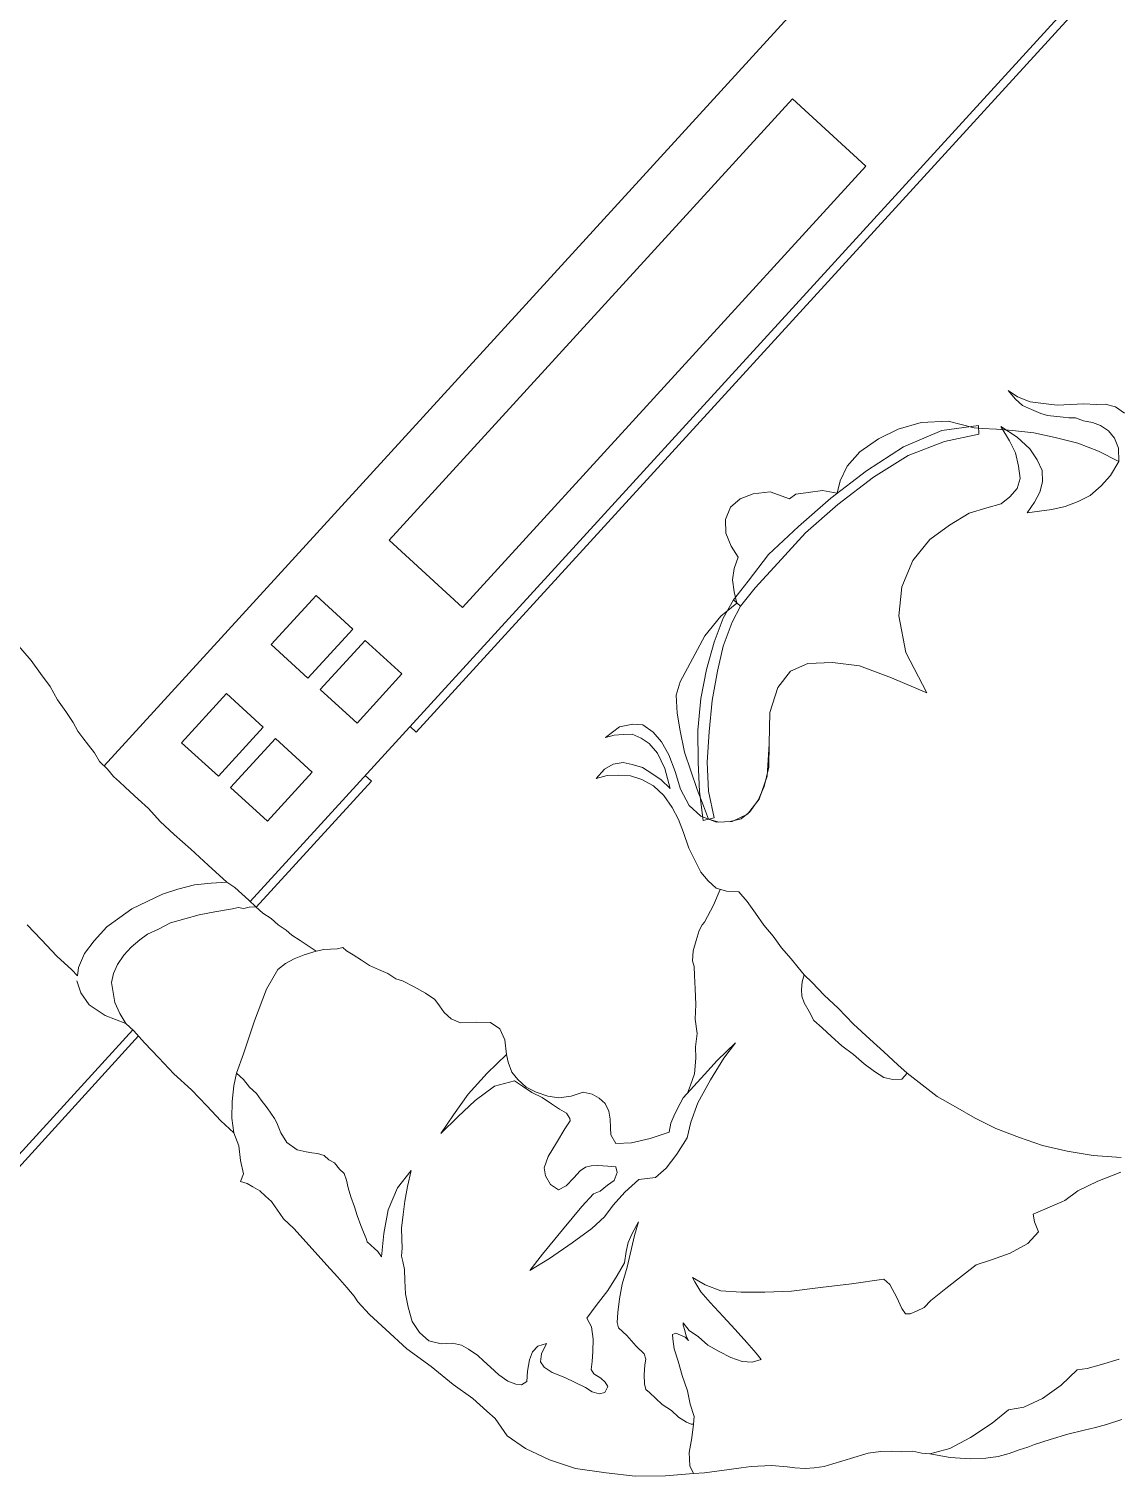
# Model space of a CAD drawing. Header units: metres. Extents: x 750 to 3116, y -341 to 1465.
# Drawn here: x 1569.3499 to 1569.6551, y 768.4745 to 768.8797 of the extents above; entities that cross this region are included whole.
import ezdxf

# ---------------------------------------------------------------- set-up
doc = ezdxf.new("R2010")
doc.units = ezdxf.units.M
doc.layers.add('Furniture', color=44, linetype='Continuous', lineweight=5)

msp = doc.modelspace()

# ---------------------------------------------------------------- linework, layer by layer
at = {"layer": 'Furniture'}
for p, q in [((1569.37092, 768.67336), (1569.72356, 769.05931)), ((1569.41181, 768.6354), (1569.7554, 769.01144)), ((1569.45829, 768.68282), (1569.75656, 769.00927)), ((1569.56361, 768.86013), (1569.4507, 768.73655)), ((1569.5842, 768.84131), (1569.56361, 768.86013)), ((1569.47129, 768.71774), (1569.5842, 768.84131)), ((1569.62665, 768.77672), (1569.62407, 768.77848)), ((1569.62407, 768.77848), (1569.62606, 768.77607)), ((1569.62606, 768.77607), (1569.62802, 768.77427)), ((1569.63016, 768.77531), (1569.62665, 768.77672)), ((1569.62802, 768.77427), (1569.63057, 768.77314)), ((1569.63394, 768.77486), (1569.63016, 768.77531)), ((1569.63057, 768.77314), (1569.63313, 768.772)), ((1569.63313, 768.772), (1569.63504, 768.77146)), ((1569.63773, 768.7744), (1569.63394, 768.77486)), ((1569.64148, 768.77457), (1569.63773, 768.7744)), ((1569.64523, 768.77474), (1569.64148, 768.77457)), ((1569.64868, 768.77458), (1569.64523, 768.77474)), ((1569.65119, 768.77469), (1569.64868, 768.77458)), ((1569.65404, 768.77388), (1569.65119, 768.77469)), ((1569.65663, 768.77212), (1569.65404, 768.77388)), ((1569.5877, 768.76494), (1569.59322, 768.76769)), ((1569.59322, 768.76769), (1569.59971, 768.76955)), ((1569.59971, 768.76955), (1569.60722, 768.76989)), ((1569.60545, 768.7673), (1569.61573, 768.76871)), ((1569.60722, 768.76989), (1569.61451, 768.76803)), ((1569.61451, 768.76803), (1569.61671, 768.76781)), ((1569.61573, 768.76871), (1569.61585, 768.76621)), ((1569.61671, 768.76781), (1569.62079, 768.76768)), ((1569.62079, 768.76768), (1569.6252, 768.76725)), ((1569.62653, 768.76543), (1569.62202, 768.76836)), ((1569.62202, 768.76836), (1569.62439, 768.7644)), ((1569.63504, 768.77146), (1569.63944, 768.77103)), ((1569.63944, 768.77103), (1569.64102, 768.77079)), ((1569.64102, 768.77079), (1569.6429, 768.77087)), ((1569.6429, 768.77087), (1569.64513, 768.77003)), ((1569.64513, 768.77003), (1569.64766, 768.76952)), ((1569.64766, 768.76952), (1569.64989, 768.76868)), ((1569.64989, 768.76868), (1569.65215, 768.76722)), ((1569.58254, 768.76126), (1569.5877, 768.76494)), ((1569.59469, 768.76274), (1569.60545, 768.7673)), ((1569.60622, 768.7642), (1569.59606, 768.7603)), ((1569.61585, 768.76621), (1569.60622, 768.7642)), ((1569.62439, 768.7644), (1569.62611, 768.76103)), ((1569.6252, 768.76725), (1569.63118, 768.76658)), ((1569.63013, 768.76215), (1569.62653, 768.76543)), ((1569.63118, 768.76658), (1569.6372, 768.76529)), ((1569.6372, 768.76529), (1569.64354, 768.76369)), ((1569.64354, 768.76369), (1569.64928, 768.76145)), ((1569.65215, 768.76722), (1569.65381, 768.7651)), ((1569.65381, 768.7651), (1569.65488, 768.76232)), ((1569.57895, 768.75733), (1569.58254, 768.76126)), ((1569.58434, 768.75601), (1569.59469, 768.76274)), ((1569.59606, 768.7603), (1569.5863, 768.75422)), ((1569.62611, 768.76103), (1569.6269, 768.7573)), ((1569.63215, 768.75911), (1569.63013, 768.76215)), ((1569.64928, 768.76145), (1569.65505, 768.75857)), ((1569.65488, 768.76232), (1569.65505, 768.75857)), ((1569.57435, 768.74835), (1569.58434, 768.75601)), ((1569.57695, 768.75317), (1569.57895, 768.75733)), ((1569.6269, 768.7573), (1569.62737, 768.75388)), ((1569.63354, 768.75604), (1569.63215, 768.75911)), ((1569.63368, 768.75291), (1569.63354, 768.75604)), ((1569.65505, 768.75857), (1569.65271, 768.75471)), ((1569.57617, 768.74969), (1569.57695, 768.75317)), ((1569.5863, 768.75422), (1569.57631, 768.74656)), ((1569.62737, 768.75388), (1569.62656, 768.75102)), ((1569.63287, 768.75005), (1569.63368, 768.75291)), ((1569.65003, 768.75176), (1569.64701, 768.74912)), ((1569.65271, 768.75471), (1569.65003, 768.75176)), ((1569.54626, 768.74583), (1569.54897, 768.74815)), ((1569.54897, 768.74815), (1569.55267, 768.74957)), ((1569.55267, 768.74957), (1569.55735, 768.75009)), ((1569.55735, 768.75009), (1569.56276, 768.74814)), ((1569.56276, 768.74814), (1569.56458, 768.74948)), ((1569.56458, 768.74948), (1569.56801, 768.74995)), ((1569.5653, 768.74042), (1569.57435, 768.74835)), ((1569.56801, 768.74995), (1569.57206, 768.75044)), ((1569.57206, 768.75044), (1569.57617, 768.74969)), ((1569.62447, 768.74873), (1569.62205, 768.74674)), ((1569.62656, 768.75102), (1569.62447, 768.74873)), ((1569.63143, 768.74717), (1569.63287, 768.75005)), ((1569.64364, 768.7474), (1569.63995, 768.74598)), ((1569.64701, 768.74912), (1569.64364, 768.7474)), ((1569.54485, 768.74232), (1569.54626, 768.74583)), ((1569.57631, 768.74656), (1569.56726, 768.73863)), ((1569.61308, 768.74414), (1569.60759, 768.74076)), ((1569.61803, 768.74562), (1569.61308, 768.74414)), ((1569.62205, 768.74674), (1569.61803, 768.74562)), ((1569.62937, 768.74425), (1569.63143, 768.74717)), ((1569.6328, 768.74472), (1569.62937, 768.74425)), ((1569.63622, 768.74519), (1569.6328, 768.74472)), ((1569.63995, 768.74598), (1569.63622, 768.74519)), ((1569.54502, 768.73857), (1569.54485, 768.74232)), ((1569.55688, 768.73252), (1569.5653, 768.74042)), ((1569.60759, 768.74076), (1569.60213, 768.73676)), ((1569.4507, 768.73655), (1569.47129, 768.71774)), ((1569.54644, 768.73487), (1569.54502, 768.73857)), ((1569.56726, 768.73863), (1569.5595, 768.73013)), ((1569.60213, 768.73676), (1569.59738, 768.7309)), ((1569.54846, 768.73183), (1569.54644, 768.73487)), ((1569.54735, 768.72865), (1569.54846, 768.73183)), ((1569.55127, 768.72506), (1569.55688, 768.73252)), ((1569.54686, 768.72549), (1569.54735, 768.72865)), ((1569.5595, 768.73013), (1569.55323, 768.72327)), ((1569.59738, 768.7309), (1569.59427, 768.72355)), ((1569.54733, 768.72206), (1569.54686, 768.72549)), ((1569.54711, 768.71986), (1569.55127, 768.72506)), ((1569.55323, 768.72327), (1569.54908, 768.71807)), ((1569.59427, 768.72355), (1569.59338, 768.71537)), ((1569.43024, 768.72105), (1569.41769, 768.70732)), ((1569.44053, 768.71164), (1569.43024, 768.72105)), ((1569.54356, 768.71531), (1569.5481, 768.71897)), ((1569.54421, 768.71472), (1569.54711, 768.71986)), ((1569.54711, 768.71986), (1569.54908, 768.71807)), ((1569.5481, 768.71897), (1569.54733, 768.72206)), ((1569.53911, 768.70979), (1569.54356, 768.71531)), ((1569.54908, 768.71807), (1569.54677, 768.71358)), ((1569.59338, 768.71537), (1569.59541, 768.70512)), ((1569.42799, 768.69791), (1569.44053, 768.71164)), ((1569.54169, 768.70802), (1569.54421, 768.71472)), ((1569.54677, 768.71358), (1569.54425, 768.70688)), ((1569.34583, 768.70828), (1569.35046, 768.70284)), ((1569.41769, 768.70732), (1569.42799, 768.69791)), ((1569.44397, 768.70851), (1569.43142, 768.69478)), ((1569.45426, 768.6991), (1569.44397, 768.70851)), ((1569.53564, 768.70336), (1569.53911, 768.70979)), ((1569.53953, 768.7004), (1569.54169, 768.70802)), ((1569.54425, 768.70688), (1569.54269, 768.69992)), ((1569.35046, 768.70284), (1569.35313, 768.6992)), ((1569.53217, 768.69694), (1569.53564, 768.70336)), ((1569.59541, 768.70512), (1569.60125, 768.69379)), ((1569.35313, 768.6992), (1569.3558, 768.69557)), ((1569.44172, 768.68537), (1569.45426, 768.6991)), ((1569.53802, 768.69219), (1569.53953, 768.7004)), ((1569.54269, 768.69992), (1569.54118, 768.6917)), ((1569.56306, 768.6999), (1569.5595, 768.69535)), ((1569.56798, 768.702), (1569.56306, 768.6999)), ((1569.57486, 768.70231), (1569.56798, 768.702)), ((1569.58242, 768.7014), (1569.57486, 768.70231)), ((1569.59134, 768.69804), (1569.58242, 768.7014)), ((1569.3558, 768.69557), (1569.35785, 768.6919)), ((1569.43142, 768.69478), (1569.44172, 768.68537)), ((1569.53109, 768.69313), (1569.53217, 768.69694)), ((1569.5595, 768.69535), (1569.55731, 768.68836)), ((1569.60125, 768.69379), (1569.59134, 768.69804)), ((1569.35785, 768.6919), (1569.36019, 768.68856)), ((1569.40515, 768.69359), (1569.3926, 768.67986)), ((1569.41544, 768.68418), (1569.40515, 768.69359)), ((1569.53131, 768.68812), (1569.53109, 768.69313)), ((1569.53717, 768.68338), (1569.53802, 768.69219)), ((1569.54118, 768.6917), (1569.54032, 768.68289)), ((1569.36019, 768.68856), (1569.36221, 768.68551)), ((1569.53216, 768.68315), (1569.53131, 768.68812)), ((1569.55731, 768.68836), (1569.55708, 768.67957)), ((1569.36221, 768.68551), (1569.36357, 768.68307)), ((1569.36357, 768.68307), (1569.36491, 768.68125)), ((1569.4029, 768.67045), (1569.41544, 768.68418)), ((1569.45657, 768.68439), (1569.45829, 768.68282)), ((1569.51519, 768.68426), (1569.51125, 768.68127)), ((1569.51891, 768.68506), (1569.51519, 768.68426)), ((1569.52174, 768.68487), (1569.51891, 768.68506)), ((1569.52466, 768.68281), (1569.52174, 768.68487)), ((1569.52697, 768.6801), (1569.52466, 768.68281)), ((1569.53337, 768.67725), (1569.53216, 768.68315)), ((1569.53726, 768.67429), (1569.53717, 768.68338)), ((1569.54032, 768.68289), (1569.53976, 768.6744)), ((1569.36491, 768.68125), (1569.36657, 768.67913)), ((1569.36657, 768.67913), (1569.36823, 768.67701)), ((1569.3926, 768.67986), (1569.4029, 768.67045)), ((1569.41888, 768.68105), (1569.40633, 768.66732)), ((1569.42917, 768.67164), (1569.41888, 768.68105)), ((1569.51125, 768.68127), (1569.51372, 768.682)), ((1569.51372, 768.682), (1569.51623, 768.68212)), ((1569.51623, 768.68212), (1569.51873, 768.68223)), ((1569.51873, 768.68223), (1569.52129, 768.68109)), ((1569.52129, 768.68109), (1569.52355, 768.67963)), ((1569.52355, 768.67963), (1569.52586, 768.67691)), ((1569.52902, 768.67643), (1569.52697, 768.6801)), ((1569.55708, 768.67957), (1569.55655, 768.67046)), ((1569.55708, 768.67957), (1569.55706, 768.67299)), ((1569.36823, 768.67701), (1569.3696, 768.67456)), ((1569.3696, 768.67456), (1569.37189, 768.67247)), ((1569.51627, 768.67429), (1569.51347, 768.67385)), ((1569.5188, 768.67377), (1569.51627, 768.67429)), ((1569.52586, 768.67691), (1569.52794, 768.67262)), ((1569.53079, 768.67181), (1569.52902, 768.67643)), ((1569.53697, 768.66676), (1569.53337, 768.67725)), ((1569.53763, 768.66616), (1569.53726, 768.67429)), ((1569.53976, 768.6744), (1569.54013, 768.66627)), ((1569.37189, 768.67247), (1569.37355, 768.67036)), ((1569.37355, 768.67036), (1569.37518, 768.66886)), ((1569.41663, 768.65791), (1569.42917, 768.67164)), ((1569.44574, 768.66909), (1569.44403, 768.67066)), ((1569.51102, 768.67248), (1569.50863, 768.66987)), ((1569.50863, 768.66987), (1569.51173, 768.67063)), ((1569.51347, 768.67385), (1569.51102, 768.67248)), ((1569.51173, 768.67063), (1569.51486, 768.67077)), ((1569.51486, 768.67077), (1569.51831, 768.67062)), ((1569.51831, 768.67062), (1569.5215, 768.66951)), ((1569.52165, 768.67296), (1569.5188, 768.67377)), ((1569.52424, 768.6712), (1569.52165, 768.67296)), ((1569.52683, 768.66943), (1569.52424, 768.6712)), ((1569.52794, 768.67262), (1569.52944, 768.66705)), ((1569.53227, 768.66686), (1569.53079, 768.67181)), ((1569.55655, 768.67046), (1569.55433, 768.66409)), ((1569.55706, 768.67299), (1569.55574, 768.6676)), ((1569.37518, 768.66886), (1569.37682, 768.66737)), ((1569.37682, 768.66737), (1569.37812, 768.66618)), ((1569.37812, 768.66618), (1569.38041, 768.66408)), ((1569.40633, 768.66732), (1569.41663, 768.65791)), ((1569.41352, 768.63383), (1569.44574, 768.66909)), ((1569.5215, 768.66951), (1569.52471, 768.66777)), ((1569.52471, 768.66777), (1569.52765, 768.66508)), ((1569.52944, 768.66705), (1569.52683, 768.66943)), ((1569.53467, 768.66227), (1569.53227, 768.66686)), ((1569.53875, 768.66214), (1569.53697, 768.66676)), ((1569.53862, 768.65806), (1569.53763, 768.66616)), ((1569.54013, 768.66627), (1569.54172, 768.65882)), ((1569.55574, 768.6676), (1569.55403, 768.66377)), ((1569.38041, 768.66408), (1569.38335, 768.6614)), ((1569.52765, 768.66508), (1569.52999, 768.66174)), ((1569.53794, 768.65928), (1569.53467, 768.66227)), ((1569.54017, 768.65844), (1569.53875, 768.66214)), ((1569.55433, 768.66409), (1569.55107, 768.65987)), ((1569.55403, 768.66377), (1569.55167, 768.66053)), ((1569.38335, 768.6614), (1569.38665, 768.65779)), ((1569.52999, 768.66174), (1569.53171, 768.65837)), ((1569.53171, 768.65837), (1569.53313, 768.65468)), ((1569.5424, 768.6576), (1569.53794, 768.65928)), ((1569.54172, 768.65882), (1569.53862, 768.65806)), ((1569.54303, 768.65763), (1569.54017, 768.65844)), ((1569.54925, 768.65854), (1569.54615, 768.65777)), ((1569.55107, 768.65987), (1569.54678, 768.6578)), ((1569.55167, 768.66053), (1569.54925, 768.65854)), ((1569.38665, 768.65779), (1569.39057, 768.6542)), ((1569.39057, 768.6542), (1569.39515, 768.65002)), ((1569.53313, 768.65468), (1569.53458, 768.65036)), ((1569.54678, 768.6578), (1569.5424, 768.6576)), ((1569.54615, 768.65777), (1569.54303, 768.65763)), ((1569.39515, 768.65002), (1569.40005, 768.64554)), ((1569.53458, 768.65036), (1569.53802, 768.64362)), ((1569.40005, 768.64554), (1569.40528, 768.64076)), ((1569.53802, 768.64362), (1569.54001, 768.6412)), ((1569.39158, 768.63889), (1569.38725, 768.63744)), ((1569.39622, 768.64004), (1569.39158, 768.63889)), ((1569.4009, 768.64057), (1569.39622, 768.64004)), ((1569.40528, 768.64076), (1569.4009, 768.64057)), ((1569.40754, 768.6393), (1569.40528, 768.64076)), ((1569.40754, 768.6393), (1569.4095, 768.63751)), ((1569.54001, 768.6412), (1569.5423, 768.63911)), ((1569.54342, 768.63879), (1569.54157, 768.63438)), ((1569.5423, 768.63911), (1569.54515, 768.6383)), ((1569.54515, 768.6383), (1569.54861, 768.63814)), ((1569.54861, 768.63814), (1569.55092, 768.63542)), ((1569.38296, 768.63537), (1569.37867, 768.6333)), ((1569.38725, 768.63744), (1569.38296, 768.63537)), ((1569.41146, 768.63572), (1569.4095, 768.63751)), ((1569.41, 768.63346), (1569.41155, 768.63384)), ((1569.41342, 768.63392), (1569.41146, 768.63572)), ((1569.41155, 768.63384), (1569.41342, 768.63392)), ((1569.41342, 768.63392), (1569.41538, 768.63213)), ((1569.54157, 768.63438), (1569.53983, 768.63116)), ((1569.55092, 768.63542), (1569.55327, 768.63208)), ((1569.37533, 768.63095), (1569.37169, 768.62828)), ((1569.37867, 768.6333), (1569.37533, 768.63095)), ((1569.3895, 768.6294), (1569.39352, 768.63052)), ((1569.39352, 768.63052), (1569.39754, 768.63164)), ((1569.39754, 768.63164), (1569.40189, 768.63246)), ((1569.40189, 768.63246), (1569.40687, 768.63331)), ((1569.40687, 768.63331), (1569.40842, 768.6337)), ((1569.40842, 768.6337), (1569.41, 768.63346)), ((1569.41538, 768.63213), (1569.41764, 768.63067)), ((1569.41764, 768.63067), (1569.4196, 768.62887)), ((1569.53983, 768.63116), (1569.53897, 768.62956)), ((1569.55327, 768.63208), (1569.55561, 768.62874)), ((1569.35336, 768.62463), (1569.34941, 768.62884)), ((1569.37169, 768.62828), (1569.3681, 768.62436)), ((1569.38094, 768.62462), (1569.38306, 768.62629)), ((1569.38306, 768.62629), (1569.38613, 768.62768)), ((1569.38613, 768.62768), (1569.3895, 768.6294)), ((1569.4196, 768.62887), (1569.42186, 768.62741)), ((1569.42186, 768.62741), (1569.4235, 768.62592)), ((1569.4235, 768.62592), (1569.42576, 768.62445)), ((1569.5375, 768.6273), (1569.53669, 768.62444)), ((1569.53837, 768.6289), (1569.5375, 768.6273)), ((1569.53897, 768.62956), (1569.53837, 768.6289)), ((1569.55561, 768.62874), (1569.55825, 768.62573)), ((1569.55825, 768.62573), (1569.5606, 768.62239)), ((1569.35764, 768.62013), (1569.35336, 768.62463)), ((1569.3681, 768.62436), (1569.36544, 768.62079)), ((1569.37643, 768.62035), (1569.37852, 768.62263)), ((1569.37852, 768.62263), (1569.38094, 768.62462)), ((1569.42576, 768.62445), (1569.42802, 768.62299)), ((1569.42802, 768.62299), (1569.43028, 768.62152)), ((1569.43245, 768.62193), (1569.43028, 768.62152)), ((1569.43433, 768.62202), (1569.43245, 768.62193)), ((1569.4362, 768.6221), (1569.43433, 768.62202)), ((1569.43775, 768.62249), (1569.4362, 768.6221)), ((1569.43873, 768.62159), (1569.43775, 768.62249)), ((1569.44067, 768.62042), (1569.43873, 768.62159)), ((1569.53588, 768.62158), (1569.53569, 768.61876)), ((1569.53669, 768.62444), (1569.53588, 768.62158)), ((1569.5606, 768.62239), (1569.56324, 768.61937)), ((1569.36189, 768.61624), (1569.35764, 768.62013)), ((1569.36544, 768.62079), (1569.36374, 768.61695)), ((1569.37353, 768.6152), (1569.37467, 768.61776)), ((1569.37467, 768.61776), (1569.37643, 768.62035)), ((1569.42166, 768.618), (1569.41954, 768.61634)), ((1569.42411, 768.61936), (1569.42166, 768.618)), ((1569.42688, 768.62043), (1569.42411, 768.61936)), ((1569.43028, 768.62152), (1569.42688, 768.62043)), ((1569.44293, 768.61896), (1569.44067, 768.62042)), ((1569.44519, 768.61749), (1569.44293, 768.61896)), ((1569.53569, 768.61876), (1569.53608, 768.61721)), ((1569.56324, 768.61937), (1569.56523, 768.61695)), ((1569.36345, 768.61458), (1569.36189, 768.61624)), ((1569.36374, 768.61695), (1569.36345, 768.61458)), ((1569.37302, 768.61267), (1569.37353, 768.6152)), ((1569.41954, 768.61634), (1569.41634, 768.61087)), ((1569.44774, 768.61636), (1569.44519, 768.61749)), ((1569.4503, 768.61522), (1569.44774, 768.61636)), ((1569.45256, 768.61375), (1569.4503, 768.61522)), ((1569.45447, 768.61321), (1569.45256, 768.61375)), ((1569.53608, 768.61721), (1569.53619, 768.6147)), ((1569.53619, 768.6147), (1569.53636, 768.61095)), ((1569.56523, 768.61695), (1569.56689, 768.61483)), ((1569.56689, 768.61483), (1569.56635, 768.61293)), ((1569.56918, 768.61274), (1569.56689, 768.61483)), ((1569.36328, 768.61317), (1569.36437, 768.60978)), ((1569.36437, 768.60978), (1569.36672, 768.60643)), ((1569.37346, 768.60987), (1569.37302, 768.61267)), ((1569.3739, 768.60707), (1569.37346, 768.60987)), ((1569.41634, 768.61087), (1569.41298, 768.60194)), ((1569.45768, 768.61148), (1569.45447, 768.61321)), ((1569.46089, 768.60974), (1569.45768, 768.61148)), ((1569.46348, 768.60798), (1569.46089, 768.60974)), ((1569.53636, 768.61095), (1569.53656, 768.60657)), ((1569.56635, 768.61293), (1569.56614, 768.61073)), ((1569.56614, 768.61073), (1569.56622, 768.60885)), ((1569.57248, 768.60913), (1569.56918, 768.61274)), ((1569.36672, 768.60643), (1569.37124, 768.6035)), ((1569.37529, 768.604), (1569.3739, 768.60707)), ((1569.46481, 768.60616), (1569.46348, 768.60798)), ((1569.46615, 768.60434), (1569.46481, 768.60616)), ((1569.53656, 768.60657), (1569.53643, 768.60249)), ((1569.56622, 768.60885), (1569.56693, 768.607)), ((1569.56693, 768.607), (1569.5683, 768.60456)), ((1569.57248, 768.60913), (1569.5764, 768.60555)), ((1569.5764, 768.60555), (1569.58068, 768.60104)), ((1569.37124, 768.6035), (1569.37698, 768.60126)), ((1569.37698, 768.60126), (1569.37529, 768.604)), ((1569.41298, 768.60194), (1569.40995, 768.59272)), ((1569.46811, 768.60255), (1569.46615, 768.60434)), ((1569.47067, 768.60141), (1569.46811, 768.60255)), ((1569.47505, 768.60161), (1569.47067, 768.60141)), ((1569.47913, 768.60148), (1569.47505, 768.60161)), ((1569.48171, 768.59971), (1569.47913, 768.60148)), ((1569.53643, 768.60249), (1569.53692, 768.59844)), ((1569.5683, 768.60456), (1569.56966, 768.60211)), ((1569.56966, 768.60211), (1569.57195, 768.60002)), ((1569.28094, 768.49216), (1569.37896, 768.59945)), ((1569.2952, 768.50433), (1569.38055, 768.59774)), ((1569.37927, 768.59917), (1569.37698, 768.60126)), ((1569.38224, 768.59585), (1569.37927, 768.59917)), ((1569.4831, 768.59664), (1569.48171, 768.59971)), ((1569.53692, 768.59844), (1569.53647, 768.59466)), ((1569.57195, 768.60002), (1569.57456, 768.59763)), ((1569.57456, 768.59763), (1569.5775, 768.59494)), ((1569.58525, 768.59686), (1569.58068, 768.60104)), ((1569.38619, 768.59164), (1569.38224, 768.59585)), ((1569.4836, 768.59259), (1569.4831, 768.59664)), ((1569.53647, 768.59466), (1569.53661, 768.59153)), ((1569.5477, 768.59579), (1569.54259, 768.59086)), ((1569.54444, 768.59157), (1569.5477, 768.59579)), ((1569.5775, 768.59494), (1569.58074, 768.59258)), ((1569.58917, 768.59328), (1569.58525, 768.59686)), ((1569.5931, 768.58969), (1569.58917, 768.59328)), ((1569.39046, 768.58714), (1569.38619, 768.59164)), ((1569.40995, 768.59272), (1569.408, 768.5873)), ((1569.4836, 768.59259), (1569.4782, 768.58733)), ((1569.48401, 768.59042), (1569.4836, 768.59259)), ((1569.48508, 768.58764), (1569.48401, 768.59042)), ((1569.53661, 768.59153), (1569.53618, 768.58713)), ((1569.54259, 768.59086), (1569.53901, 768.58694)), ((1569.54064, 768.58545), (1569.54444, 768.59157)), ((1569.58074, 768.59258), (1569.58369, 768.5899)), ((1569.58369, 768.5899), (1569.5866, 768.58783)), ((1569.59571, 768.5873), (1569.5931, 768.58969)), ((1569.39537, 768.58266), (1569.39046, 768.58714)), ((1569.40722, 768.58382), (1569.408, 768.5873)), ((1569.408, 768.5873), (1569.40996, 768.58551)), ((1569.40996, 768.58551), (1569.41163, 768.58339)), ((1569.4782, 768.58733), (1569.47282, 768.58145)), ((1569.48024, 768.58366), (1569.48582, 768.58517)), ((1569.48674, 768.58552), (1569.48508, 768.58764)), ((1569.48582, 768.58517), (1569.48807, 768.5837)), ((1569.48903, 768.58343), (1569.48674, 768.58552)), ((1569.53618, 768.58713), (1569.53507, 768.58394)), ((1569.53901, 768.58694), (1569.53602, 768.58367)), ((1569.53717, 768.57902), (1569.54064, 768.58545)), ((1569.5866, 768.58783), (1569.58919, 768.58607)), ((1569.58919, 768.58607), (1569.59172, 768.58556)), ((1569.59172, 768.58556), (1569.59422, 768.58567)), ((1569.59422, 768.58567), (1569.59571, 768.5873)), ((1569.59571, 768.5873), (1569.59993, 768.58405)), ((1569.39964, 768.57815), (1569.39537, 768.58266)), ((1569.40679, 768.57941), (1569.40722, 768.58382)), ((1569.41163, 768.58339), (1569.41359, 768.5816)), ((1569.41359, 768.5816), (1569.41492, 768.57978)), ((1569.47282, 768.58145), (1569.4687, 768.57562)), ((1569.47478, 768.57966), (1569.48024, 768.58366)), ((1569.48807, 768.5837), (1569.49066, 768.58194)), ((1569.49191, 768.582), (1569.48903, 768.58343)), ((1569.49066, 768.58194), (1569.49355, 768.5805)), ((1569.4951, 768.58089), (1569.49191, 768.582)), ((1569.50507, 768.58196), (1569.50168, 768.58087)), ((1569.5076, 768.58145), (1569.50507, 768.58196)), ((1569.50954, 768.58028), (1569.5076, 768.58145)), ((1569.53602, 768.58367), (1569.53303, 768.5804)), ((1569.53423, 768.58171), (1569.53303, 768.5804)), ((1569.53507, 768.58394), (1569.53423, 768.58171)), ((1569.59993, 768.58405), (1569.60415, 768.58079)), ((1569.40359, 768.57394), (1569.39964, 768.57815)), ((1569.40669, 768.57471), (1569.40679, 768.57941)), ((1569.41492, 768.57978), (1569.41659, 768.57766)), ((1569.41659, 768.57766), (1569.41759, 768.57614)), ((1569.46998, 768.57505), (1569.47478, 768.57966)), ((1569.49355, 768.5805), (1569.49613, 768.57874)), ((1569.49825, 768.5804), (1569.4951, 768.58089)), ((1569.49613, 768.57874), (1569.49839, 768.57728)), ((1569.50168, 768.58087), (1569.49825, 768.5804)), ((1569.49839, 768.57728), (1569.50033, 768.57611)), ((1569.51117, 768.57879), (1569.50954, 768.58028)), ((1569.51221, 768.57665), (1569.51117, 768.57879)), ((1569.53217, 768.5788), (1569.53073, 768.57591)), ((1569.53303, 768.5804), (1569.53217, 768.5788)), ((1569.53522, 768.57361), (1569.53717, 768.57902)), ((1569.60415, 768.58079), (1569.6093, 768.57789)), ((1569.6093, 768.57789), (1569.61477, 768.57469)), ((1569.40719, 768.57066), (1569.40359, 768.57394)), ((1569.40669, 768.57471), (1569.40719, 768.57066)), ((1569.41759, 768.57614), (1569.4186, 768.57462)), ((1569.4186, 768.57462), (1569.41929, 768.57339)), ((1569.41929, 768.57339), (1569.42035, 768.57062)), ((1569.4687, 768.57562), (1569.46517, 768.57045)), ((1569.46517, 768.57045), (1569.46998, 768.57505)), ((1569.50136, 768.57396), (1569.4999, 768.5717)), ((1569.50033, 768.57611), (1569.50133, 768.57459)), ((1569.50133, 768.57459), (1569.50136, 768.57396)), ((1569.51262, 768.57447), (1569.51221, 768.57665)), ((1569.51273, 768.57197), (1569.51262, 768.57447)), ((1569.52959, 768.57336), (1569.52908, 768.57083)), ((1569.53073, 768.57591), (1569.52959, 768.57336)), ((1569.53417, 768.56917), (1569.53522, 768.57361)), ((1569.61477, 768.57469), (1569.62054, 768.57182)), ((1569.40861, 768.56696), (1569.40719, 768.57066)), ((1569.42035, 768.57062), (1569.42204, 768.56788)), ((1569.4999, 768.5717), (1569.49756, 768.56784)), ((1569.51282, 768.57009), (1569.51273, 768.57197)), ((1569.51418, 768.56765), (1569.51282, 768.57009)), ((1569.52383, 768.56902), (1569.51856, 768.56784)), ((1569.52908, 768.57083), (1569.52383, 768.56902)), ((1569.53124, 768.56466), (1569.53417, 768.56917)), ((1569.62054, 768.57182), (1569.62723, 768.5693)), ((1569.62723, 768.5693), (1569.6336, 768.56708)), ((1569.40861, 768.56696), (1569.4091, 768.56291)), ((1569.42204, 768.56788), (1569.42495, 768.56582)), ((1569.42495, 768.56582), (1569.42748, 768.5653)), ((1569.42748, 768.5653), (1569.42906, 768.56506)), ((1569.42906, 768.56506), (1569.43064, 768.56482)), ((1569.49756, 768.56784), (1569.49523, 768.56397)), ((1569.51856, 768.56784), (1569.51418, 768.56765)), ((1569.6336, 768.56708), (1569.64056, 768.56551)), ((1569.64056, 768.56551), (1569.64783, 768.56427)), ((1569.4099, 768.55918), (1569.4091, 768.56291)), ((1569.43064, 768.56482), (1569.43254, 768.56428)), ((1569.43254, 768.56428), (1569.43385, 768.56308)), ((1569.43385, 768.56308), (1569.43546, 768.56222)), ((1569.43546, 768.56222), (1569.43679, 768.5604)), ((1569.49523, 768.56397), (1569.49412, 768.56079)), ((1569.49412, 768.56079), (1569.49453, 768.55861)), ((1569.50419, 768.55999), (1569.50571, 768.561)), ((1569.50571, 768.561), (1569.50726, 768.56138)), ((1569.50726, 768.56138), (1569.50913, 768.56146)), ((1569.50913, 768.56146), (1569.51196, 768.56128)), ((1569.51196, 768.56128), (1569.51416, 768.56106)), ((1569.51416, 768.56106), (1569.51455, 768.55952)), ((1569.52828, 768.56076), (1569.53124, 768.56466)), ((1569.64783, 768.56427), (1569.65569, 768.56369)), ((1569.4099, 768.55918), (1569.40906, 768.55695)), ((1569.41096, 768.55641), (1569.40906, 768.55695)), ((1569.43679, 768.5604), (1569.4381, 768.5592)), ((1569.4381, 768.5592), (1569.43881, 768.55735)), ((1569.43881, 768.55735), (1569.43922, 768.55518)), ((1569.45301, 768.55517), (1569.45686, 768.56005)), ((1569.45686, 768.56005), (1569.45581, 768.55561)), ((1569.49453, 768.55861), (1569.4959, 768.55617)), ((1569.5003, 768.55574), (1569.50239, 768.55803)), ((1569.50239, 768.55803), (1569.50419, 768.55999)), ((1569.51371, 768.55728), (1569.51189, 768.55595)), ((1569.51455, 768.55952), (1569.51371, 768.55728)), ((1569.51668, 768.55397), (1569.52059, 768.55759)), ((1569.52059, 768.55759), (1569.52527, 768.55812)), ((1569.52527, 768.55812), (1569.52828, 768.56076)), ((1569.64909, 768.55712), (1569.64357, 768.55437)), ((1569.65556, 768.55961), (1569.64909, 768.55712)), ((1569.41257, 768.55554), (1569.41096, 768.55641)), ((1569.4145, 768.55438), (1569.41257, 768.55554)), ((1569.4145, 768.55438), (1569.41614, 768.55288)), ((1569.41614, 768.55288), (1569.41777, 768.55139)), ((1569.43922, 768.55518), (1569.43996, 768.5527)), ((1569.43996, 768.5527), (1569.44103, 768.54993)), ((1569.45046, 768.5491), (1569.45301, 768.55517)), ((1569.45581, 768.55561), (1569.45506, 768.55151)), ((1569.4959, 768.55617), (1569.49816, 768.5547)), ((1569.49816, 768.5547), (1569.5003, 768.55574)), ((1569.50792, 768.55358), (1569.50464, 768.54998)), ((1569.50977, 768.55429), (1569.50792, 768.55358)), ((1569.51189, 768.55595), (1569.50977, 768.55429)), ((1569.51339, 768.55038), (1569.51668, 768.55397)), ((1569.64357, 768.55437), (1569.63993, 768.5517)), ((1569.41878, 768.54987), (1569.41777, 768.55139)), ((1569.41878, 768.54987), (1569.42012, 768.54805)), ((1569.44103, 768.54993), (1569.44176, 768.54746)), ((1569.4492, 768.54247), (1569.45046, 768.5491)), ((1569.45506, 768.55151), (1569.4546, 768.54772)), ((1569.50464, 768.54998), (1569.49929, 768.54347)), ((1569.51103, 768.54714), (1569.51339, 768.55038)), ((1569.63901, 768.55134), (1569.63102, 768.54785)), ((1569.63993, 768.5517), (1569.63901, 768.55134)), ((1569.42112, 768.54653), (1569.42012, 768.54805)), ((1569.42407, 768.54384), (1569.42112, 768.54653)), ((1569.44176, 768.54746), (1569.44283, 768.54469)), ((1569.44283, 768.54469), (1569.44354, 768.54284)), ((1569.4546, 768.54772), (1569.45414, 768.54394)), ((1569.50742, 768.54384), (1569.51103, 768.54714)), ((1569.51876, 768.54247), (1569.5205, 768.54568)), ((1569.5205, 768.54568), (1569.51942, 768.54187)), ((1569.63102, 768.54785), (1569.63143, 768.54567)), ((1569.63143, 768.54567), (1569.6325, 768.5429)), ((1569.43, 768.53721), (1569.42407, 768.54384)), ((1569.44354, 768.54284), (1569.44425, 768.54099)), ((1569.44425, 768.54099), (1569.4446, 768.54007)), ((1569.44855, 768.53586), (1569.4492, 768.54247)), ((1569.45414, 768.54394), (1569.45428, 768.54082)), ((1569.45428, 768.54082), (1569.4544, 768.53831)), ((1569.49929, 768.54347), (1569.49364, 768.53664)), ((1569.50196, 768.53983), (1569.50742, 768.54384)), ((1569.51942, 768.54187), (1569.51731, 768.533)), ((1569.51763, 768.53991), (1569.51876, 768.54247)), ((1569.6325, 768.5429), (1569.62951, 768.53963)), ((1569.43, 768.53721), (1569.4333, 768.5336)), ((1569.4446, 768.54007), (1569.44558, 768.53917)), ((1569.44558, 768.53917), (1569.44657, 768.53827)), ((1569.44657, 768.53827), (1569.44755, 768.53738)), ((1569.44755, 768.53738), (1569.44855, 768.53586)), ((1569.4544, 768.53831), (1569.45418, 768.53611)), ((1569.49364, 768.53664), (1569.49009, 768.53209)), ((1569.49558, 768.53547), (1569.50196, 768.53983)), ((1569.51663, 768.53423), (1569.51711, 768.53738)), ((1569.51711, 768.53738), (1569.51763, 768.53991)), ((1569.62462, 768.5369), (1569.61937, 768.5351)), ((1569.62951, 768.53963), (1569.62462, 768.5369)), ((1569.43627, 768.53029), (1569.4333, 768.5336)), ((1569.45418, 768.53611), (1569.45457, 768.53456)), ((1569.45457, 768.53456), (1569.45498, 768.53239)), ((1569.49009, 768.53209), (1569.49558, 768.53547)), ((1569.51459, 768.53069), (1569.51663, 768.53423)), ((1569.51731, 768.533), (1569.51596, 768.52824)), ((1569.61505, 768.53365), (1569.60658, 768.527)), ((1569.61937, 768.5351), (1569.61505, 768.53365)), ((1569.43891, 768.52727), (1569.43627, 768.53029)), ((1569.45498, 768.53239), (1569.45512, 768.52926)), ((1569.45512, 768.52926), (1569.45529, 768.52551)), ((1569.51196, 768.5265), (1569.51459, 768.53069)), ((1569.53916, 768.52803), (1569.53562, 768.53007)), ((1569.53562, 768.53007), (1569.5363, 768.52885)), ((1569.5363, 768.52885), (1569.53799, 768.5261)), ((1569.58922, 768.52967), (1569.5802, 768.52832)), ((1569.59086, 768.52817), (1569.58922, 768.52967)), ((1569.43891, 768.52727), (1569.4409, 768.52486)), ((1569.4409, 768.52486), (1569.44191, 768.52334)), ((1569.45529, 768.52551), (1569.45608, 768.52178)), ((1569.50871, 768.52227), (1569.51196, 768.5265)), ((1569.51596, 768.52824), (1569.5152, 768.52413)), ((1569.53799, 768.5261), (1569.54063, 768.52309)), ((1569.54362, 768.52636), (1569.53916, 768.52803)), ((1569.54928, 768.52598), (1569.54362, 768.52636)), ((1569.55586, 768.52597), (1569.54928, 768.52598)), ((1569.56336, 768.52631), (1569.55586, 768.52597)), ((1569.57147, 768.5273), (1569.56336, 768.52631)), ((1569.5802, 768.52832), (1569.57147, 768.5273)), ((1569.5929, 768.5245), (1569.59086, 768.52817)), ((1569.59429, 768.52143), (1569.5929, 768.5245)), ((1569.60658, 768.527), (1569.60234, 768.52368)), ((1569.44191, 768.52334), (1569.44521, 768.51972)), ((1569.45608, 768.52178), (1569.4572, 768.51776)), ((1569.50605, 768.51871), (1569.50871, 768.52227)), ((1569.51475, 768.52035), (1569.51456, 768.51752)), ((1569.5152, 768.52413), (1569.51475, 768.52035)), ((1569.54063, 768.52309), (1569.54426, 768.51918)), ((1569.5953, 768.51991), (1569.59429, 768.52143)), ((1569.5984, 768.52068), (1569.59655, 768.51997)), ((1569.60055, 768.52172), (1569.5984, 768.52068)), ((1569.60234, 768.52368), (1569.60055, 768.52172)), ((1569.44521, 768.51972), (1569.44978, 768.51554)), ((1569.4572, 768.51776), (1569.45922, 768.51472)), ((1569.50741, 768.51626), (1569.50605, 768.51871)), ((1569.50788, 768.51284), (1569.50741, 768.51626)), ((1569.51456, 768.51752), (1569.51494, 768.51598)), ((1569.53472, 768.5153), (1569.53306, 768.51742)), ((1569.53306, 768.51742), (1569.53308, 768.51679)), ((1569.53308, 768.51679), (1569.53347, 768.51524)), ((1569.54426, 768.51918), (1569.54755, 768.51557)), ((1569.59655, 768.51997), (1569.5953, 768.51991)), ((1569.45567, 768.51017), (1569.44978, 768.51554)), ((1569.45922, 768.51472), (1569.46184, 768.51233)), ((1569.46184, 768.51233), (1569.46532, 768.51154)), ((1569.50772, 768.50938), (1569.50788, 768.51284)), ((1569.51494, 768.51598), (1569.51723, 768.51388)), ((1569.51723, 768.51388), (1569.51988, 768.51087)), ((1569.53099, 768.51451), (1569.53007, 768.51415)), ((1569.53007, 768.51415), (1569.53013, 768.5129)), ((1569.53013, 768.5129), (1569.53056, 768.5101)), ((1569.53227, 768.51394), (1569.53099, 768.51451)), ((1569.53355, 768.51337), (1569.53227, 768.51394)), ((1569.53347, 768.51524), (1569.53385, 768.51369)), ((1569.53453, 768.51247), (1569.53355, 768.51337)), ((1569.53385, 768.51369), (1569.53453, 768.51247)), ((1569.5373, 768.51354), (1569.53472, 768.5153)), ((1569.53992, 768.51115), (1569.5373, 768.51354)), ((1569.54755, 768.51557), (1569.55085, 768.51195)), ((1569.45567, 768.51017), (1569.46247, 768.50515)), ((1569.46532, 768.51154), (1569.46845, 768.51168)), ((1569.46845, 768.51168), (1569.47098, 768.51117)), ((1569.47098, 768.51117), (1569.47291, 768.51001)), ((1569.47291, 768.51001), (1569.4755, 768.50824)), ((1569.4755, 768.50824), (1569.47713, 768.50675)), ((1569.48997, 768.50701), (1569.49081, 768.50925)), ((1569.49081, 768.50925), (1569.4923, 768.51088)), ((1569.4923, 768.51088), (1569.49477, 768.51162)), ((1569.49334, 768.50873), (1569.49312, 768.50653)), ((1569.49477, 768.51162), (1569.49334, 768.50873)), ((1569.50754, 768.50655), (1569.50772, 768.50938)), ((1569.51988, 768.51087), (1569.52216, 768.50878)), ((1569.52216, 768.50878), (1569.52255, 768.50723)), ((1569.53056, 768.5101), (1569.53166, 768.5067)), ((1569.54313, 768.50941), (1569.53992, 768.51115)), ((1569.54634, 768.50768), (1569.54313, 768.50941)), ((1569.55085, 768.51195), (1569.55349, 768.50894)), ((1569.55349, 768.50894), (1569.55483, 768.50712)), ((1569.46866, 768.5001), (1569.46247, 768.50515)), ((1569.47713, 768.50675), (1569.47909, 768.50496)), ((1569.47909, 768.50496), (1569.48138, 768.50287)), ((1569.48948, 768.50386), (1569.48997, 768.50701)), ((1569.49312, 768.50653), (1569.49413, 768.50501)), ((1569.49413, 768.50501), (1569.49639, 768.50354)), ((1569.50732, 768.50435), (1569.50754, 768.50655)), ((1569.508, 768.50313), (1569.50732, 768.50435)), ((1569.5223, 768.50565), (1569.52212, 768.50282)), ((1569.52255, 768.50723), (1569.5223, 768.50565)), ((1569.53166, 768.5067), (1569.53278, 768.50268)), ((1569.54953, 768.50657), (1569.54634, 768.50768)), ((1569.55235, 768.50638), (1569.54953, 768.50657)), ((1569.55483, 768.50712), (1569.55235, 768.50638)), ((1569.63882, 768.49994), (1569.64333, 768.50422)), ((1569.64613, 768.50466), (1569.64333, 768.50422)), ((1569.64613, 768.50466), (1569.65015, 768.50578)), ((1569.6551, 768.50725), (1569.65015, 768.50578)), ((1569.46866, 768.5001), (1569.47416, 768.49627)), ((1569.48138, 768.50287), (1569.48397, 768.5011)), ((1569.48397, 768.5011), (1569.4862, 768.50026)), ((1569.4862, 768.50026), (1569.48777, 768.50002)), ((1569.48777, 768.50002), (1569.4893, 768.50103)), ((1569.4893, 768.50103), (1569.48948, 768.50386)), ((1569.49639, 768.50354), (1569.4999, 768.50214)), ((1569.4999, 768.50214), (1569.50279, 768.5007)), ((1569.50279, 768.5007), (1569.50567, 768.49926)), ((1569.50994, 768.50196), (1569.508, 768.50313)), ((1569.51124, 768.50077), (1569.50994, 768.50196)), ((1569.51193, 768.49954), (1569.51124, 768.50077)), ((1569.52212, 768.50282), (1569.52223, 768.50032)), ((1569.52223, 768.50032), (1569.52261, 768.49877)), ((1569.53278, 768.50268), (1569.53423, 768.49836)), ((1569.47416, 768.49627), (1569.47808, 768.49269)), ((1569.50567, 768.49926), (1569.5076, 768.4981)), ((1569.5076, 768.4981), (1569.50951, 768.49755)), ((1569.50951, 768.49755), (1569.51106, 768.49794)), ((1569.51106, 768.49794), (1569.51193, 768.49954)), ((1569.52261, 768.49877), (1569.5236, 768.49788)), ((1569.5236, 768.49788), (1569.52719, 768.49459)), ((1569.53423, 768.49836), (1569.53502, 768.49463)), ((1569.62844, 768.49383), (1569.63366, 768.49626)), ((1569.63882, 768.49994), (1569.63366, 768.49626)), ((1569.48037, 768.4906), (1569.47808, 768.49269)), ((1569.52719, 768.49459), (1569.52978, 768.49283)), ((1569.52978, 768.49283), (1569.53174, 768.49104)), ((1569.53502, 768.49463), (1569.53612, 768.49123)), ((1569.62409, 768.49301), (1569.61956, 768.48936)), ((1569.62844, 768.49383), (1569.62409, 768.49301)), ((1569.48372, 768.48574), (1569.48037, 768.4906)), ((1569.53174, 768.49104), (1569.534, 768.48957)), ((1569.534, 768.48957), (1569.53528, 768.489)), ((1569.53528, 768.489), (1569.5359, 768.48903)), ((1569.5359, 768.48903), (1569.53545, 768.48525)), ((1569.53612, 768.49123), (1569.5359, 768.48903)), ((1569.61956, 768.48936), (1569.61347, 768.48532)), ((1569.64534, 768.48739), (1569.64844, 768.48815)), ((1569.64844, 768.48815), (1569.65154, 768.48892)), ((1569.65154, 768.48892), (1569.65586, 768.49037)), ((1569.48889, 768.48221), (1569.48372, 768.48574)), ((1569.53545, 768.48525), (1569.53469, 768.48114)), ((1569.61347, 768.48532), (1569.60766, 768.48224)), ((1569.63142, 768.48331), (1569.63575, 768.48476)), ((1569.63575, 768.48476), (1569.64069, 768.48624)), ((1569.64069, 768.48624), (1569.64534, 768.48739)), ((1569.48889, 768.48221), (1569.49561, 768.47907)), ((1569.53469, 768.48114), (1569.53486, 768.47739)), ((1569.57989, 768.47942), (1569.58484, 768.4809)), ((1569.58484, 768.4809), (1569.58827, 768.48136)), ((1569.58827, 768.48136), (1569.59139, 768.48151)), ((1569.59139, 768.48151), (1569.59422, 768.48132)), ((1569.59422, 768.48132), (1569.59735, 768.48146)), ((1569.59735, 768.48146), (1569.59988, 768.48095)), ((1569.59988, 768.48095), (1569.60208, 768.48073)), ((1569.60208, 768.48073), (1569.60766, 768.48224)), ((1569.60208, 768.48073), (1569.60777, 768.47974)), ((1569.60777, 768.47974), (1569.61343, 768.47937)), ((1569.6178, 768.47956), (1569.62123, 768.48003)), ((1569.62123, 768.48003), (1569.62433, 768.4808)), ((1569.62433, 768.4808), (1569.6271, 768.48186)), ((1569.6271, 768.48186), (1569.62958, 768.4826)), ((1569.62958, 768.4826), (1569.63142, 768.48331)), ((1569.49561, 768.47907), (1569.50293, 768.47658)), ((1569.50293, 768.47658), (1569.51145, 768.47539)), ((1569.53486, 768.47739), (1569.5359, 768.47524)), ((1569.53902, 768.47538), (1569.54245, 768.47585)), ((1569.54245, 768.47585), (1569.54588, 768.47632)), ((1569.54588, 768.47632), (1569.5493, 768.47679)), ((1569.5493, 768.47679), (1569.5521, 768.47723)), ((1569.5521, 768.47723), (1569.55773, 768.47748)), ((1569.55773, 768.47748), (1569.56214, 768.47705)), ((1569.56214, 768.47705), (1569.56434, 768.47684)), ((1569.56434, 768.47684), (1569.56717, 768.47665)), ((1569.56717, 768.47665), (1569.56967, 768.47677)), ((1569.56967, 768.47677), (1569.57247, 768.47721)), ((1569.57247, 768.47721), (1569.57495, 768.47794)), ((1569.57495, 768.47794), (1569.57742, 768.47868)), ((1569.57742, 768.47868), (1569.57989, 768.47942)), ((1569.61343, 768.47937), (1569.6178, 768.47956)), ((1569.51964, 768.47451), (1569.51145, 768.47539)), ((1569.52809, 768.47458), (1569.51964, 768.47451)), ((1569.5359, 768.47524), (1569.52809, 768.47458)), ((1569.5359, 768.47524), (1569.53902, 768.47538))]:
    msp.add_line(p, q, dxfattribs=at)

doc.saveas('drawing.dxf')
